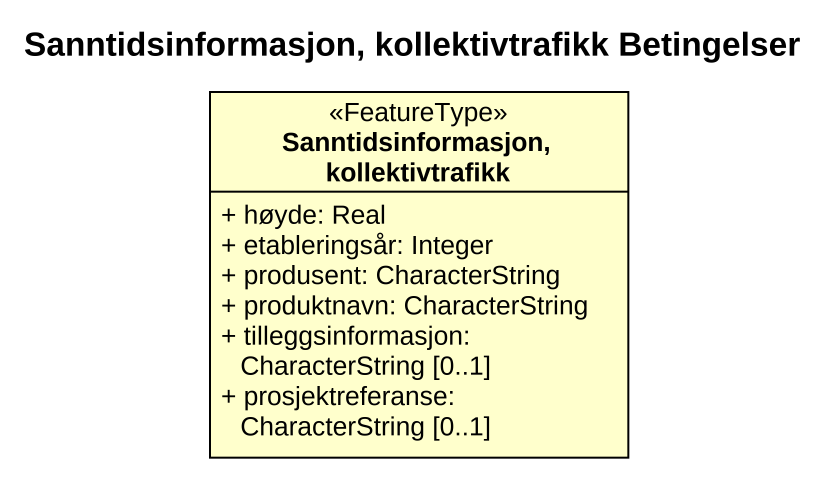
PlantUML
@startuml
title Sanntidsinformasjon, kollektivtrafikk Betingelser
hide circle
hide empty members
skinparam classAttributeIconSize 0
class "Sanntidsinformasjon, kollektivtrafikk" as Sanntidsinformasjon <<FeatureType>> {
  + høyde: Real
  + etableringsår: Integer
  + produsent: CharacterString
  + produktnavn: CharacterString
  + tilleggsinformasjon: CharacterString [0..1]
  + prosjektreferanse: CharacterString [0..1]
}
@enduml
